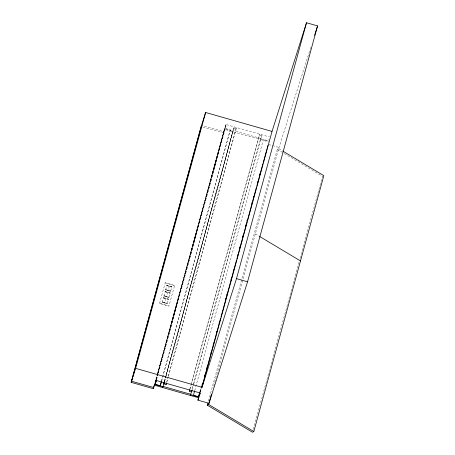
<?xml version="1.0" encoding="UTF-8"?>
<svg xmlns="http://www.w3.org/2000/svg" width="455" height="455" viewBox="0 0 455 455"><rect width="100%" height="100%" fill="white"/><g stroke="black" fill="none" stroke-linecap="round" stroke-linejoin="round"><path stroke-width="0.34" stroke-dasharray="2.27 1.71" d="M159.557 303.388L165.205 282.788L174.612 285.473L168.964 306.073L159.557 303.388L168.964 306.073M162.253 302.239L163.527 297.633L168.509 299.054L167.23 303.661L162.253 302.239L162.361 301.898L167.343 303.32L167.23 303.661M163.936 296.08L165.21 291.473L170.193 292.895L168.919 297.502L163.936 296.08L164.045 295.739L169.027 297.161L168.919 297.502M165.62 289.92L166.9 285.313L171.876 286.735L170.602 291.342L165.62 289.92L165.728 289.579L170.71 291.001L170.602 291.342M155.917 379.322L223.667 131.66L201.537 125.347M156.099 379.032L157.407 374.243M157.595 373.555L224.412 129.317L268.683 141.949M155.98 379.595L157.475 374.124M157.663 373.441L224.668 128.515L232.966 130.886M156.139 379.476L225.572 125.66L226.016 125.785L158.266 373.441M156.315 379.015L157.623 374.226M157.811 373.544L225.936 124.511L269.525 136.949M156.492 379.493L157.993 374.021M158.181 373.339L226.016 125.785M156.583 379.601L157.515 376.183M161.514 381.176L230.275 129.868L225.179 128.412M161.588 380.949L230.275 129.868M164.397 381.398L165.336 377.98M165.523 377.292L233.074 130.54L260.743 138.434L191.947 389.861M164.278 381.967L233.074 130.54M164.437 381.842L165.933 376.37M166.12 375.688L234.24 126.882L166.109 375.91M164.613 381.381L165.921 376.592M166.649 382.473L168.151 377.002M168.333 376.319L236.452 127.514L168.322 376.541M166.826 382.012L168.14 377.223M189.894 389.105L259.691 134.145L191.566 383.173M189.883 389.332L191.379 383.855M192.107 389.736L193.602 384.265M193.779 383.804L261.904 134.777L261.54 135.92L259.327 135.289M194.712 390.652L263.473 139.338L268.564 140.794L268.985 139.475M199.876 391.874L201.372 386.403M201.559 385.715L201.935 384.35M246.479 221.522L246.855 220.152M199.961 391.977L201.463 386.505M200.183 391.954L201.309 387.848M200.365 391.664L201.491 387.558M200.405 392.108L201.531 388.001M208.435 401.094L277.311 149.325L278.642 148.597L282.254 150.759M213.685 386.221L279.006 147.454L311.14 46.165M253.247 429.514L299.106 261.898M300.038 258.48L322.498 176.381L282.737 152.573M165.205 282.788L174.612 285.473M166.9 285.313L166.786 285.655L171.768 287.077L171.876 286.735M165.21 291.473L165.102 291.814L170.085 293.236L170.193 292.895M163.527 297.633L163.419 297.974L168.401 299.396L168.509 299.054M169.385 286.024L168.111 290.631L168.219 290.29M167.702 292.184L166.428 296.791L166.536 296.45M166.018 298.343L164.744 302.95L164.852 302.609M225.936 124.511L223.308 132.809L202.515 126.871M260.379 139.583L260.743 138.434M233.876 128.026L236.088 128.657M260.635 138.781L268.319 140.97M268.587 144.48L271.845 145.407M272.494 145.594L279.006 147.454M166.826 285.541L171.802 286.963M165.66 289.807L170.636 291.228M165.142 291.7L170.119 293.122M163.971 295.966L168.953 297.388M163.453 297.86L168.435 299.282M162.287 302.126L167.269 303.548M277.311 149.325L282.134 152.215M255.306 233.887L258.923 236.048"/><path stroke-width="0.68" d="M197.936 400.167L200.206 393.012L155.94 380.386L153.307 388.678L131.176 382.359L201.173 126.49L205.62 112.476L272.022 131.427L306.499 22.75L317.567 25.907L247.565 281.776L209.004 403.323L197.936 400.167L198.687 397.425M201.537 125.347L131.535 381.216L153.671 387.535M131.176 382.359L135.618 368.345L205.62 112.476M153.307 388.678L154.245 385.254M155.951 380.158L155.576 381.529L156.019 381.654L156.395 380.283M161.4 381.631L160.274 385.738L155.183 384.282L156.122 380.863M161.326 381.859L160.274 385.738M164.198 382.308L162.97 386.756L154.672 384.39M166.45 383.383L166.092 384.526L163.874 383.895L164.249 382.53M166.092 384.526L166.462 383.161M191.908 390.646L191.544 391.789L189.331 391.158L189.707 389.793M191.76 390.544L190.639 394.65L198.937 397.016M191.544 391.789L191.919 390.424M194.598 391.107L193.403 395.44L198.568 396.663L199.773 392.665M198.568 396.663L199.688 392.557M204.551 376.495L205.114 374.442M206.798 368.283L207.361 366.229M210.915 353.234L211.478 351.18M213.162 345.021L213.725 342.973M216.341 333.396L216.904 331.342M219.082 323.249L219.646 321.196M225.447 299.987L226.01 297.934M226.823 295.079L227.386 293.026M230.941 280.03L231.504 277.977M233.188 271.817L233.751 269.769M237.305 256.768L237.868 254.715M239.552 248.561L240.115 246.508M242.731 236.93L243.294 234.877M245.472 226.783L246.036 224.73M251.837 203.521L252.4 201.468M253.213 198.619L253.776 196.566M257.331 183.564L257.894 181.511M259.577 175.357L260.141 173.304M200.217 392.79L199.842 394.161L199.404 394.03M201.719 387.319L202.088 385.948M202.64 384.122L203.777 379.788M204.136 378.645L210.136 356.532M210.5 355.389L220.618 318.216M220.982 317.072L230.162 283.329M230.526 282.185L236.526 260.067M236.89 258.923L247.008 221.756M247.372 220.612L256.552 186.863M256.916 185.72L262.916 163.601M263.28 162.458L267.022 148.774M267.398 147.409L267.961 145.355M135.618 368.345L202.02 387.296L272.022 131.427M202.02 387.296L236.498 278.619L306.499 22.75M282.856 151.123L323.823 175.647L253.827 431.516L252.502 432.25L207.315 405.2L207.878 403.147M207.315 405.2L208.646 404.467L211.456 394.189M155.183 384.282L156.019 381.654M162.714 387.558L163.078 386.414L190.747 394.309L190.383 395.452M163.874 383.895L164.238 382.752M189.331 391.158L189.695 390.015M314.564 35.359L317.567 25.907M236.498 278.619L247.565 281.776M154.416 385.186L198.681 397.818M259.526 236.412L300.493 260.937M208.646 404.467L253.827 431.516"/></g></svg>
